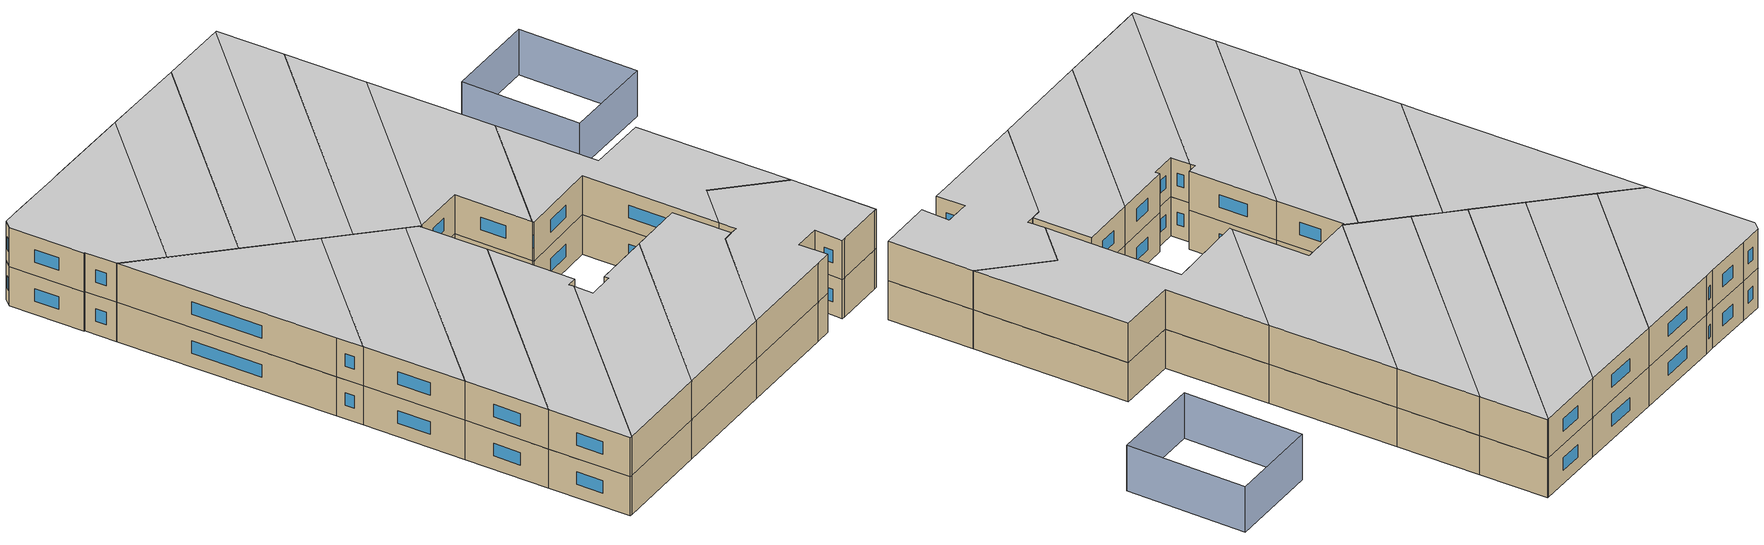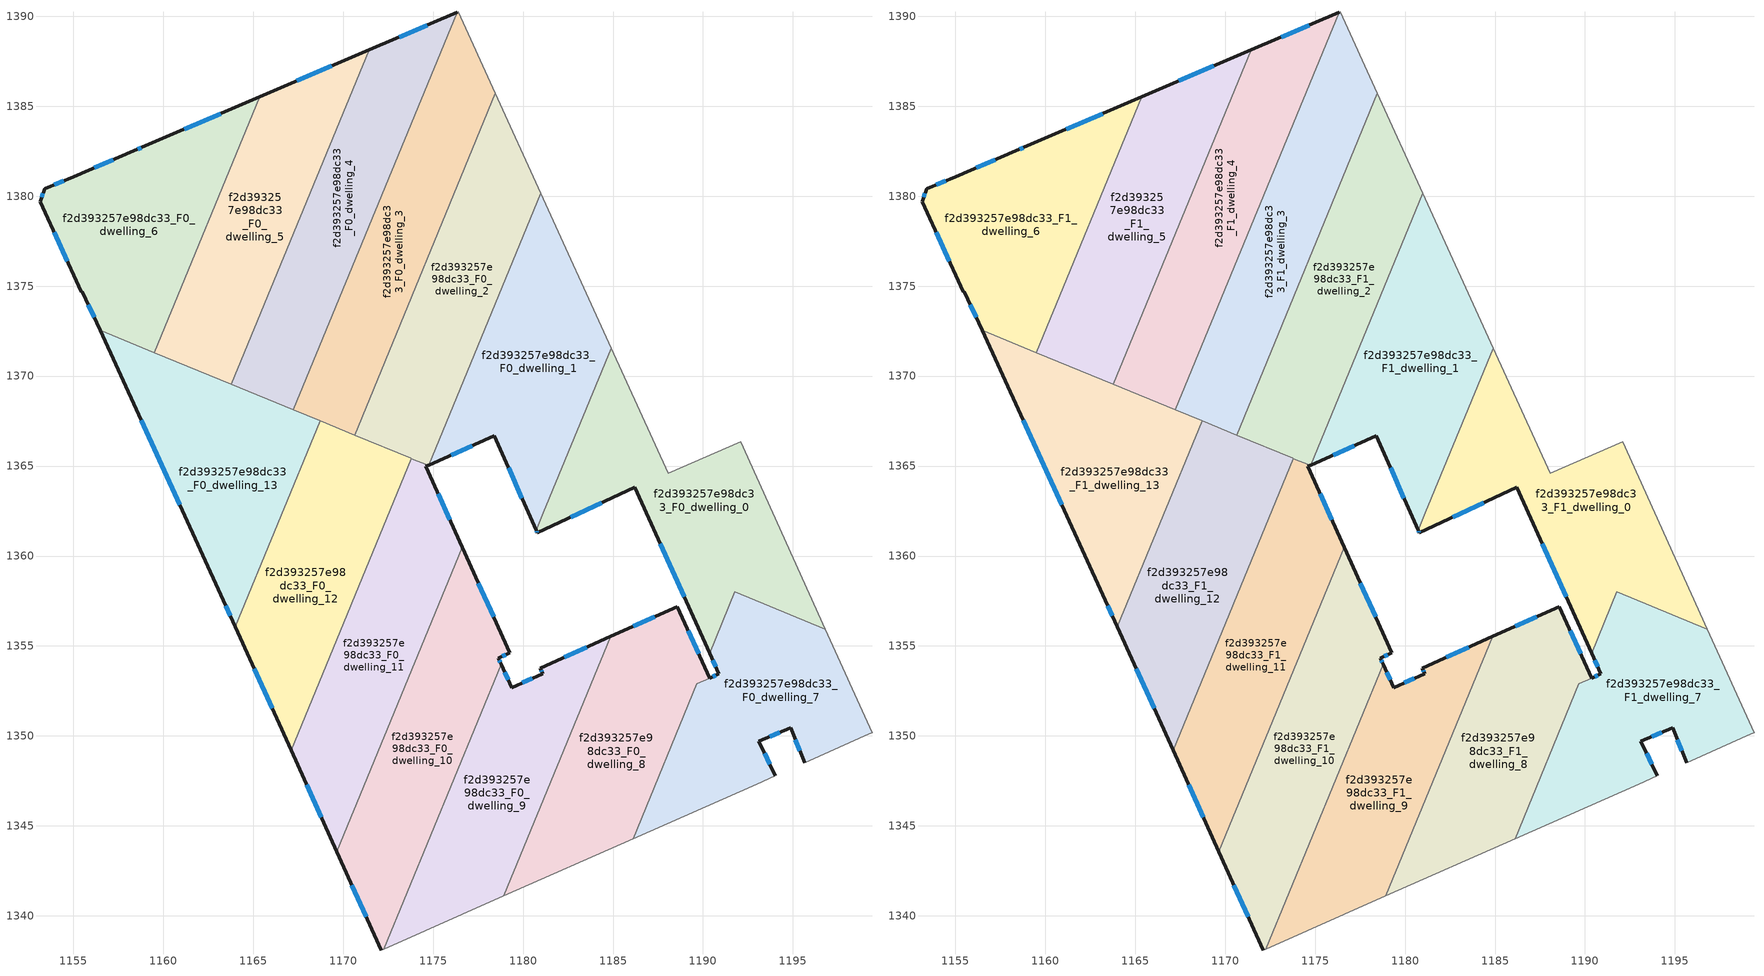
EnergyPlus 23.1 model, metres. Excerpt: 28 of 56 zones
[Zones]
f2d393257e98dc33_F0_dwelling_0
 floor ground (EU_floor_Construction): 1192.1,1366.36 1196.8,1355.93 1191.77,1358.01 1190.37,1354.61 1186.22,1363.82 1180.79,1361.28 1180.73,1361.43 1184.9,1371.56 1188.06,1364.61 z0
 wall outside (EU_wall_Construction): 1180.73,1361.43 1180.79,1361.28 1186.22,1363.82 1190.37,1354.61 z0:3
 wall adiabatic (EU_wall_Construction): 1196.8,1355.93 1192.1,1366.36 1188.06,1364.61 1184.9,1371.56 z0:3
 wall to f2d393257e98dc33_F0_dwelling_7 (EU_wall_Construction): 1190.37,1354.61 1191.77,1358.01 1196.8,1355.93 z0:3
 wall to f2d393257e98dc33_F0_dwelling_1 (EU_wall_Construction): 1184.9,1371.56 1181.13,1362.4 / 1181.12,1362.4 1180.73,1361.43 z0:3
 window (EU_Window_Construction): 1187.63,1360.68 1188.95,1357.74 / 1182.64,1362.14 1184.37,1362.95 / 1180.75,1361.38 1180.77,1361.33 z1.02:1.98
f2d393257e98dc33_F0_dwelling_1
 floor ground (EU_floor_Construction): 1180.99,1380.16 1184.9,1371.56 1180.73,1361.43 1178.41,1366.68 1174.76,1365.05 z0
 wall outside (EU_wall_Construction): 1174.76,1365.05 1178.41,1366.68 1180.73,1361.43 z0:3
 wall adiabatic (EU_wall_Construction): 1184.9,1371.56 1180.99,1380.16 z0:3
 wall to f2d393257e98dc33_F0_dwelling_2 (EU_wall_Construction): 1180.99,1380.16 1174.76,1365.05 z0:3
 window (EU_Window_Construction): 1176,1365.61 1177.17,1366.13 / 1179.2,1364.9 1179.94,1363.22 z1.02:1.98
f2d393257e98dc33_F0_dwelling_10
 floor ground (EU_floor_Construction): 1176.62,1360.5 1179.27,1354.62 1178.62,1354.32 1178.78,1353.99 1172.25,1338.15 1172.11,1338.09 1169.64,1343.57 z0
 wall outside (EU_wall_Construction): 1169.64,1343.57 1172.11,1338.09 / 1178.78,1353.99 1178.62,1354.32 1179.27,1354.62 1176.62,1360.5 z0:3
 wall adiabatic (EU_wall_Construction): 1172.11,1338.09 1172.25,1338.15 z0:3
 wall to f2d393257e98dc33_F0_dwelling_9 (EU_wall_Construction): 1172.25,1338.15 1178.78,1353.99 z0:3
 wall to f2d393257e98dc33_F0_dwelling_11 (EU_wall_Construction): 1176.62,1360.5 1169.64,1343.57 z0:3
 window (EU_Window_Construction): 1170.48,1341.71 1171.27,1339.95 / 1178.37,1356.62 1177.52,1358.5 / 1178.84,1354.42 1179.05,1354.52 / 1178.72,1354.1 1178.68,1354.21 z1.02:1.98
f2d393257e98dc33_F0_dwelling_11
 floor ground (EU_floor_Construction): 1174.72,1365.04 1174.6,1364.98 1176.62,1360.5 1169.64,1343.57 1167.1,1349.2 1173.79,1365.42 z0
 wall outside (EU_wall_Construction): 1176.62,1360.5 1174.6,1364.98 1174.72,1365.04 / 1167.1,1349.2 1169.64,1343.57 z0:3
 wall to f2d393257e98dc33_F0_dwelling_12 (EU_wall_Construction): 1173.79,1365.42 1167.1,1349.2 z0:3
 wall to f2d393257e98dc33_F0_dwelling_2 (EU_wall_Construction): 1174.72,1365.04 1173.79,1365.42 z0:3
 window (EU_Window_Construction): 1175.93,1362.02 1175.28,1363.45 / 1167.97,1347.29 1168.78,1345.49 z1.02:1.98
f2d393257e98dc33_F0_dwelling_12
 floor ground (EU_floor_Construction): 1173.79,1365.42 1167.1,1349.2 1164.01,1356.06 1168.73,1367.5 z0
 wall outside (EU_wall_Construction): 1164.01,1356.06 1167.1,1349.2 z0:3
 wall to f2d393257e98dc33_F0_dwelling_13 (EU_wall_Construction): 1168.73,1367.5 1164.01,1356.06 z0:3
 wall to f2d393257e98dc33_F0_dwelling_3 (EU_wall_Construction): 1170.64,1366.72 1168.73,1367.5 z0:3
 wall to f2d393257e98dc33_F0_dwelling_2 (EU_wall_Construction): 1173.79,1365.42 1170.64,1366.72 z0:3
 window (EU_Window_Construction): 1165.06,1353.72 1166.05,1351.53 z1.02:1.98
f2d393257e98dc33_F0_dwelling_13
 floor ground (EU_floor_Construction): 1168.73,1367.5 1164.01,1356.06 1163.2,1357.86 1156.49,1372.55 z0
 wall outside (EU_wall_Construction): 1156.49,1372.55 1163.2,1357.86 1164.01,1356.06 z0:3
 wall to f2d393257e98dc33_F0_dwelling_5 (EU_wall_Construction): 1163.78,1369.54 1159.5,1371.31 z0:3
 wall to f2d393257e98dc33_F0_dwelling_4 (EU_wall_Construction): 1167.23,1368.12 1163.78,1369.54 z0:3
 wall to f2d393257e98dc33_F0_dwelling_6 (EU_wall_Construction): 1159.5,1371.31 1156.49,1372.55 z0:3
 wall to f2d393257e98dc33_F0_dwelling_3 (EU_wall_Construction): 1168.73,1367.51 1167.23,1368.12 z0:3
 window (EU_Window_Construction): 1163.47,1357.25 1163.73,1356.67 / 1158.77,1367.55 1160.92,1362.86 z1.02:1.98
f2d393257e98dc33_F0_dwelling_2
 floor ground (EU_floor_Construction): 1178.47,1385.71 1180.99,1380.16 1174.76,1365.05 1174.72,1365.04 1170.64,1366.72 z0
 wall outside (EU_wall_Construction): 1174.72,1365.04 1174.76,1365.05 z0:3
 wall adiabatic (EU_wall_Construction): 1180.99,1380.16 1178.47,1385.71 z0:3
 wall to f2d393257e98dc33_F0_dwelling_3 (EU_wall_Construction): 1178.47,1385.71 1170.64,1366.72 z0:3
f2d393257e98dc33_F0_dwelling_3
 floor ground (EU_floor_Construction): 1176.4,1390.25 1178.47,1385.71 1170.64,1366.72 1167.23,1368.12 1176.34,1390.23 z0
 wall adiabatic (EU_wall_Construction): 1178.47,1385.71 1176.4,1390.25 1176.34,1390.23 z0:3
 wall to f2d393257e98dc33_F0_dwelling_4 (EU_wall_Construction): 1176.34,1390.23 1167.23,1368.12 z0:3
f2d393257e98dc33_F0_dwelling_4
 floor ground (EU_floor_Construction): 1176.34,1390.23 1167.23,1368.12 1163.78,1369.54 1171.44,1388.13 z0
 wall outside (EU_wall_Construction): 1176.34,1390.23 1171.44,1388.13 z0:3
 wall to f2d393257e98dc33_F0_dwelling_5 (EU_wall_Construction): 1171.44,1388.13 1163.78,1369.54 z0:3
 window (EU_Window_Construction): 1174.67,1389.51 1173.11,1388.84 z1.02:1.98
f2d393257e98dc33_F0_dwelling_5
 floor ground (EU_floor_Construction): 1171.44,1388.13 1163.78,1369.54 1159.51,1371.31 1165.36,1385.52 z0
 wall outside (EU_wall_Construction): 1171.44,1388.13 1165.36,1385.52 z0:3
 wall to f2d393257e98dc33_F0_dwelling_6 (EU_wall_Construction): 1165.36,1385.52 1159.51,1371.31 z0:3
 window (EU_Window_Construction): 1169.37,1387.24 1167.43,1386.41 z1.02:1.98
f2d393257e98dc33_F0_dwelling_6
 floor ground (EU_floor_Construction): 1165.36,1385.52 1159.51,1371.31 1156.49,1372.55 1155.51,1374.69 1155.45,1374.68 1153.15,1379.7 1153.4,1380.41 1155.02,1381.09 1158.37,1382.52 1159.01,1382.8 z0
 wall outside (EU_wall_Construction): 1165.36,1385.52 1159.01,1382.8 1158.37,1382.52 1155.02,1381.09 1153.4,1380.41 1153.15,1379.7 1155.45,1374.68 1155.51,1374.69 1156.49,1372.55 z0:3
 window (EU_Window_Construction): 1154.47,1380.86 1153.95,1380.64 / 1157.23,1382.03 1156.16,1381.58 / 1158.79,1382.7 1158.59,1382.61 / 1163.2,1384.59 1161.17,1383.73 / 1155.85,1373.96 1156.16,1373.28 / 1153.93,1377.99 1154.67,1376.39 / 1153.32,1380.17 1153.24,1379.94 z1.02:1.98
f2d393257e98dc33_F0_dwelling_7
 floor ground (EU_floor_Construction): 1196.8,1355.93 1199.39,1350.19 1199.23,1350.11 1195.91,1348.62 1195.64,1348.51 1194.87,1350.47 1193.11,1349.7 1194.03,1347.79 1192.98,1347.33 1186.11,1344.28 1189.66,1352.89 1190.89,1353.45 1190.37,1354.61 1191.77,1358.01 z0
 wall outside (EU_wall_Construction): 1190.37,1354.61 1190.89,1353.45 1190.38,1353.22 / 1194.03,1347.79 1193.11,1349.7 1194.87,1350.47 1195.64,1348.51 z0:3
 wall adiabatic (EU_wall_Construction): 1186.11,1344.28 1192.98,1347.33 1194.03,1347.79 / 1195.64,1348.51 1195.91,1348.62 1199.23,1350.11 1199.39,1350.19 1196.8,1355.93 z0:3
 wall to f2d393257e98dc33_F0_dwelling_8 (EU_wall_Construction): 1190.37,1353.21 1189.66,1352.89 1186.11,1344.28 z0:3
 window (EU_Window_Construction): 1190.71,1353.37 1190.55,1353.29 / 1190.54,1354.21 1190.71,1353.84 / 1195.13,1349.8 1195.38,1349.18 / 1193.71,1349.96 1194.27,1350.21 / 1193.72,1348.44 1193.42,1349.05 z1.02:1.98
f2d393257e98dc33_F0_dwelling_8
 floor ground (EU_floor_Construction): 1188.58,1357.19 1190.37,1353.21 1189.66,1352.89 1186.11,1344.28 1178.94,1341.11 1184.88,1355.53 z0
 wall outside (EU_wall_Construction): 1190.37,1353.21 1188.58,1357.19 1184.88,1355.53 z0:3
 wall adiabatic (EU_wall_Construction): 1178.94,1341.11 1186.11,1344.28 z0:3
 wall to f2d393257e98dc33_F0_dwelling_9 (EU_wall_Construction): 1184.88,1355.53 1178.94,1341.11 z0:3
 window (EU_Window_Construction): 1189.76,1354.57 1189.19,1355.84 / 1187.32,1356.63 1186.14,1356.09 z1.02:1.98
f2d393257e98dc33_F0_dwelling_9
 floor ground (EU_floor_Construction): 1184.88,1355.53 1178.94,1341.11 1172.25,1338.15 1178.78,1353.99 1179.36,1352.68 1181.09,1353.46 1180.96,1353.76 z0
 wall outside (EU_wall_Construction): 1184.88,1355.53 1180.96,1353.76 1181.09,1353.46 1179.36,1352.68 1178.78,1353.99 z0:3
 wall adiabatic (EU_wall_Construction): 1172.25,1338.15 1178.94,1341.11 z0:3
 window (EU_Window_Construction): 1181,1353.66 1181.05,1353.56 / 1183.55,1354.93 1182.29,1354.36 / 1179.16,1353.13 1178.98,1353.54 / 1180.51,1353.2 1179.95,1352.95 z1.02:1.98
f2d393257e98dc33_F1_dwelling_0
 floor to f2d393257e98dc33_F0_dwelling_0 (EU_floor_Construction): 1192.1,1366.36 1196.8,1355.93 1191.77,1358.01 1190.37,1354.61 1186.22,1363.82 1180.79,1361.28 1180.73,1361.43 1184.9,1371.56 1188.06,1364.61 z3
 wall outside (EU_wall_Construction): 1180.73,1361.43 1180.79,1361.28 1186.22,1363.82 1190.37,1354.61 z3:6
 wall adiabatic (EU_wall_Construction): 1196.8,1355.93 1192.1,1366.36 1188.06,1364.61 1184.9,1371.56 z3:6
 wall to f2d393257e98dc33_F1_dwelling_7 (EU_wall_Construction): 1190.37,1354.61 1191.77,1358.01 1196.8,1355.93 z3:6
 wall to f2d393257e98dc33_F1_dwelling_1 (EU_wall_Construction): 1184.9,1371.56 1181.13,1362.4 / 1181.12,1362.4 1180.73,1361.43 z3:6
 window (EU_Window_Construction): 1187.63,1360.68 1188.95,1357.74 / 1182.64,1362.14 1184.37,1362.95 / 1180.75,1361.38 1180.77,1361.33 z4.02:4.98
 ceiling to f2d393257e98dc33_F2_dwelling_0 (EU_floor_Construction): 1196.8,1355.93 1192.1,1366.36 1188.06,1364.61 1184.9,1371.56 1180.73,1361.43 1180.79,1361.28 1186.22,1363.82 1190.37,1354.61 1191.77,1358.01 z6
f2d393257e98dc33_F1_dwelling_1
 floor to f2d393257e98dc33_F0_dwelling_1 (EU_floor_Construction): 1180.99,1380.16 1184.9,1371.56 1180.73,1361.43 1178.41,1366.68 1174.76,1365.05 z3
 wall outside (EU_wall_Construction): 1174.76,1365.05 1178.41,1366.68 1180.73,1361.43 z3:6
 wall adiabatic (EU_wall_Construction): 1184.9,1371.56 1180.99,1380.16 z3:6
 wall to f2d393257e98dc33_F1_dwelling_2 (EU_wall_Construction): 1180.99,1380.16 1174.76,1365.05 z3:6
 window (EU_Window_Construction): 1176,1365.61 1177.17,1366.13 / 1179.2,1364.9 1179.94,1363.22 z4.02:4.98
 ceiling to f2d393257e98dc33_F2_dwelling_1 (EU_floor_Construction): 1180.73,1361.43 1184.9,1371.56 1180.99,1380.16 1174.76,1365.05 1178.41,1366.68 z6
f2d393257e98dc33_F1_dwelling_10
 floor to f2d393257e98dc33_F0_dwelling_10 (EU_floor_Construction): 1176.62,1360.5 1179.27,1354.62 1178.62,1354.32 1178.77,1353.99 1172.25,1338.15 1172.11,1338.09 1169.64,1343.57 z3
 wall outside (EU_wall_Construction): 1169.64,1343.57 1172.11,1338.09 / 1178.78,1353.99 1178.62,1354.32 1179.27,1354.62 1176.62,1360.5 z3:6
 wall adiabatic (EU_wall_Construction): 1172.11,1338.09 1172.25,1338.15 z3:6
 wall to f2d393257e98dc33_F1_dwelling_9 (EU_wall_Construction): 1172.25,1338.15 1178.78,1353.99 z3:6
 wall to f2d393257e98dc33_F1_dwelling_11 (EU_wall_Construction): 1176.62,1360.5 1169.64,1343.57 z3:6
 window (EU_Window_Construction): 1170.48,1341.71 1171.27,1339.95 / 1178.37,1356.62 1177.52,1358.5 / 1178.84,1354.42 1179.05,1354.52 / 1178.72,1354.1 1178.68,1354.21 z4.02:4.98
 ceiling to f2d393257e98dc33_F2_dwelling_10 (EU_floor_Construction): 1172.25,1338.15 1178.77,1353.99 1178.62,1354.32 1179.27,1354.62 1176.62,1360.5 1169.64,1343.57 1172.11,1338.09 z6
f2d393257e98dc33_F1_dwelling_11
 floor to f2d393257e98dc33_F0_dwelling_11 (EU_floor_Construction): 1174.72,1365.04 1174.6,1364.98 1176.62,1360.5 1169.64,1343.57 1167.1,1349.2 1173.79,1365.42 z3
 wall outside (EU_wall_Construction): 1176.62,1360.5 1174.6,1364.98 1174.72,1365.04 / 1167.1,1349.2 1169.64,1343.57 z3:6
 wall to f2d393257e98dc33_F1_dwelling_12 (EU_wall_Construction): 1173.79,1365.42 1167.1,1349.2 z3:6
 wall to f2d393257e98dc33_F1_dwelling_2 (EU_wall_Construction): 1174.72,1365.04 1173.79,1365.42 z3:6
 window (EU_Window_Construction): 1175.93,1362.02 1175.28,1363.45 / 1167.97,1347.29 1168.78,1345.49 z4.02:4.98
 ceiling to f2d393257e98dc33_F2_dwelling_11 (EU_floor_Construction): 1169.64,1343.57 1176.62,1360.5 1174.6,1364.98 1174.72,1365.04 1173.79,1365.42 1167.1,1349.2 z6
f2d393257e98dc33_F1_dwelling_12
 floor to f2d393257e98dc33_F0_dwelling_12 (EU_floor_Construction): 1173.79,1365.42 1167.1,1349.2 1164.01,1356.06 1168.73,1367.5 z3
 wall outside (EU_wall_Construction): 1164.01,1356.06 1167.1,1349.2 z3:6
 wall to f2d393257e98dc33_F1_dwelling_13 (EU_wall_Construction): 1168.73,1367.5 1164.01,1356.06 z3:6
 wall to f2d393257e98dc33_F1_dwelling_3 (EU_wall_Construction): 1170.64,1366.72 1168.73,1367.5 z3:6
 wall to f2d393257e98dc33_F1_dwelling_2 (EU_wall_Construction): 1173.79,1365.42 1170.64,1366.72 z3:6
 window (EU_Window_Construction): 1165.06,1353.72 1166.05,1351.53 z4.02:4.98
 ceiling to f2d393257e98dc33_F2_dwelling_12 (EU_floor_Construction): 1167.1,1349.2 1173.79,1365.42 1168.73,1367.5 1164.01,1356.06 z6
f2d393257e98dc33_F1_dwelling_13
 floor to f2d393257e98dc33_F0_dwelling_13 (EU_floor_Construction): 1168.73,1367.5 1164.01,1356.06 1163.2,1357.86 1156.49,1372.55 z3
 wall outside (EU_wall_Construction): 1156.49,1372.55 1163.2,1357.86 1164.01,1356.06 z3:6
 wall to f2d393257e98dc33_F1_dwelling_5 (EU_wall_Construction): 1163.78,1369.54 1159.5,1371.31 z3:6
 wall to f2d393257e98dc33_F1_dwelling_4 (EU_wall_Construction): 1167.23,1368.12 1163.78,1369.54 z3:6
 wall to f2d393257e98dc33_F1_dwelling_6 (EU_wall_Construction): 1159.5,1371.31 1156.49,1372.55 z3:6
 wall to f2d393257e98dc33_F1_dwelling_3 (EU_wall_Construction): 1168.73,1367.51 1167.23,1368.12 z3:6
 window (EU_Window_Construction): 1163.47,1357.25 1163.73,1356.67 / 1158.77,1367.55 1160.92,1362.86 z4.02:4.98
 ceiling to f2d393257e98dc33_F2_dwelling_13 (EU_floor_Construction): 1164.01,1356.06 1168.73,1367.5 1156.49,1372.55 1163.2,1357.86 z6
f2d393257e98dc33_F1_dwelling_2
 floor to f2d393257e98dc33_F0_dwelling_2 (EU_floor_Construction): 1178.47,1385.71 1180.99,1380.16 1174.76,1365.05 1174.72,1365.04 1170.64,1366.72 z3
 wall outside (EU_wall_Construction): 1174.72,1365.04 1174.76,1365.05 z3:6
 wall adiabatic (EU_wall_Construction): 1180.99,1380.16 1178.47,1385.71 z3:6
 wall to f2d393257e98dc33_F1_dwelling_3 (EU_wall_Construction): 1178.47,1385.71 1170.64,1366.72 z3:6
 ceiling to f2d393257e98dc33_F2_dwelling_2 (EU_floor_Construction): 1174.76,1365.05 1180.99,1380.16 1178.47,1385.71 1170.64,1366.72 1174.72,1365.04 z6
f2d393257e98dc33_F1_dwelling_3
 floor to f2d393257e98dc33_F0_dwelling_3 (EU_floor_Construction): 1176.4,1390.25 1178.47,1385.71 1170.64,1366.72 1167.23,1368.12 1176.34,1390.23 z3
 wall adiabatic (EU_wall_Construction): 1178.47,1385.71 1176.4,1390.25 1176.34,1390.23 z3:6
 wall to f2d393257e98dc33_F1_dwelling_4 (EU_wall_Construction): 1176.34,1390.23 1167.23,1368.12 z3:6
 ceiling to f2d393257e98dc33_F2_dwelling_3 (EU_floor_Construction): 1170.64,1366.72 1178.47,1385.71 1176.4,1390.25 1176.34,1390.23 1167.23,1368.12 z6
f2d393257e98dc33_F1_dwelling_4
 floor to f2d393257e98dc33_F0_dwelling_4 (EU_floor_Construction): 1176.34,1390.23 1167.23,1368.12 1163.78,1369.54 1171.44,1388.13 z3
 wall outside (EU_wall_Construction): 1176.34,1390.23 1171.44,1388.13 z3:6
 wall to f2d393257e98dc33_F1_dwelling_5 (EU_wall_Construction): 1171.44,1388.13 1163.78,1369.54 z3:6
 window (EU_Window_Construction): 1174.67,1389.51 1173.11,1388.84 z4.02:4.98
 ceiling to f2d393257e98dc33_F2_dwelling_4 (EU_floor_Construction): 1167.23,1368.12 1176.34,1390.23 1171.44,1388.13 1163.78,1369.54 z6
f2d393257e98dc33_F1_dwelling_5
 floor to f2d393257e98dc33_F0_dwelling_5 (EU_floor_Construction): 1171.44,1388.13 1163.78,1369.54 1159.5,1371.31 1165.36,1385.52 z3
 wall outside (EU_wall_Construction): 1171.44,1388.13 1165.36,1385.52 z3:6
 wall to f2d393257e98dc33_F1_dwelling_6 (EU_wall_Construction): 1165.36,1385.52 1159.51,1371.31 z3:6
 window (EU_Window_Construction): 1169.37,1387.24 1167.43,1386.41 z4.02:4.98
 ceiling to f2d393257e98dc33_F2_dwelling_5 (EU_floor_Construction): 1163.78,1369.54 1171.44,1388.13 1165.36,1385.52 1159.5,1371.31 z6
f2d393257e98dc33_F1_dwelling_6
 floor to f2d393257e98dc33_F0_dwelling_6 (EU_floor_Construction): 1165.36,1385.52 1159.5,1371.31 1156.49,1372.55 1155.51,1374.69 1155.45,1374.68 1153.15,1379.7 1153.4,1380.41 1155.02,1381.09 1158.37,1382.52 1159.01,1382.8 z3
 wall outside (EU_wall_Construction): 1165.36,1385.52 1159.01,1382.8 1158.37,1382.52 1155.02,1381.09 1153.4,1380.41 1153.15,1379.7 1155.45,1374.68 1155.51,1374.69 1156.49,1372.55 z3:6
 window (EU_Window_Construction): 1154.47,1380.86 1153.95,1380.64 / 1157.23,1382.03 1156.16,1381.58 / 1158.79,1382.7 1158.59,1382.61 / 1163.2,1384.59 1161.17,1383.73 / 1155.85,1373.96 1156.16,1373.28 / 1153.93,1377.99 1154.67,1376.39 / 1153.32,1380.17 1153.24,1379.94 z4.02:4.98
 ceiling to f2d393257e98dc33_F2_dwelling_6 (EU_floor_Construction): 1159.5,1371.31 1165.36,1385.52 1159.01,1382.8 1158.37,1382.52 1155.02,1381.09 1153.4,1380.41 1153.15,1379.7 1155.45,1374.68 1155.51,1374.69 1156.49,1372.55 z6
f2d393257e98dc33_F1_dwelling_7
 floor to f2d393257e98dc33_F0_dwelling_7 (EU_floor_Construction): 1196.8,1355.93 1199.39,1350.19 1199.23,1350.11 1195.91,1348.62 1195.64,1348.51 1194.87,1350.47 1193.11,1349.7 1194.03,1347.79 1192.98,1347.33 1186.11,1344.28 1189.66,1352.89 1190.89,1353.45 1190.37,1354.61 1191.77,1358.01 z3
 wall outside (EU_wall_Construction): 1190.37,1354.61 1190.89,1353.45 1190.38,1353.22 / 1194.03,1347.79 1193.11,1349.7 1194.87,1350.47 1195.64,1348.51 z3:6
 wall adiabatic (EU_wall_Construction): 1186.11,1344.28 1192.98,1347.33 1194.03,1347.79 / 1195.64,1348.51 1195.91,1348.62 1199.23,1350.11 1199.39,1350.19 1196.8,1355.93 z3:6
 wall to f2d393257e98dc33_F1_dwelling_8 (EU_wall_Construction): 1190.37,1353.21 1189.66,1352.89 1186.11,1344.28 z3:6
 window (EU_Window_Construction): 1190.71,1353.37 1190.55,1353.29 / 1190.54,1354.21 1190.71,1353.84 / 1195.13,1349.8 1195.38,1349.18 / 1193.71,1349.96 1194.27,1350.21 / 1193.72,1348.44 1193.42,1349.05 z4.02:4.98
 ceiling to f2d393257e98dc33_F2_dwelling_7 (EU_floor_Construction): 1195.91,1348.62 1199.23,1350.11 1199.39,1350.19 1196.8,1355.93 1191.77,1358.01 1190.37,1354.61 1190.89,1353.45 1189.66,1352.89 1186.11,1344.28 1192.98,1347.33 1194.03,1347.79 1193.11,1349.7 1194.87,1350.47 1195.64,1348.51 z6
f2d393257e98dc33_F1_dwelling_8
 floor to f2d393257e98dc33_F0_dwelling_8 (EU_floor_Construction): 1188.58,1357.19 1190.37,1353.21 1189.66,1352.89 1186.11,1344.28 1178.94,1341.11 1184.88,1355.53 z3
 wall outside (EU_wall_Construction): 1190.37,1353.21 1188.58,1357.19 1184.88,1355.53 z3:6
 wall adiabatic (EU_wall_Construction): 1178.94,1341.11 1186.11,1344.28 z3:6
 wall to f2d393257e98dc33_F1_dwelling_9 (EU_wall_Construction): 1184.88,1355.53 1178.94,1341.11 z3:6
 window (EU_Window_Construction): 1189.76,1354.57 1189.19,1355.84 / 1187.32,1356.63 1186.14,1356.09 z4.02:4.98
 ceiling to f2d393257e98dc33_F2_dwelling_8 (EU_floor_Construction): 1186.11,1344.28 1189.66,1352.89 1190.37,1353.21 1188.58,1357.19 1184.88,1355.53 1178.94,1341.11 z6
f2d393257e98dc33_F1_dwelling_9
 floor to f2d393257e98dc33_F0_dwelling_9 (EU_floor_Construction): 1184.88,1355.53 1178.94,1341.11 1172.25,1338.15 1178.77,1353.99 1179.36,1352.68 1181.09,1353.46 1180.96,1353.76 z3
 wall outside (EU_wall_Construction): 1184.88,1355.53 1180.96,1353.76 1181.09,1353.46 1179.36,1352.68 1178.78,1353.99 z3:6
 wall adiabatic (EU_wall_Construction): 1172.25,1338.15 1178.94,1341.11 z3:6
 window (EU_Window_Construction): 1181,1353.66 1181.05,1353.56 / 1183.55,1354.93 1182.29,1354.36 / 1179.16,1353.13 1178.98,1353.54 / 1180.51,1353.2 1179.95,1352.95 z4.02:4.98
 ceiling to f2d393257e98dc33_F2_dwelling_9 (EU_floor_Construction): 1178.94,1341.11 1184.88,1355.53 1180.96,1353.76 1181.09,1353.46 1179.36,1352.68 1178.77,1353.99 1172.25,1338.15 z6
shading: 1191.52,1371.72 1188.01,1379.77 / 1188.01,1379.77 1194.32,1382.52 / 1194.32,1382.52 1197.83,1374.46 / 1197.83,1374.46 1191.52,1371.72 z0:3.5
[Building]
EU S2 Campaign: North Axis=0; Terrain=City; Solar Distribution=FullExterior
[Site:Location]
Vienna: Latitude=48; Longitude=16.5; Time Zone=1; Elevation=183
[SizingPeriod:WeatherFileDays]
AnnualSizingPeriod: Begin Month=1; Begin Day of Month=1; End Month=12; End Day of Month=31; Day of Week for Start Day=Monday; Use Weather File Daylight Saving Period=No; Use Weather File Rain and Snow Indicators=No
[MATERIAL]
EU_InternalMass_Material: Roughness=MediumRough; Thickness=0.1; Conductivity=1; Density=1800; Specific Heat=900; Thermal Absorptance=0.9; Solar Absorptance=0.7; Visible Absorptance=0.7
[MATERIAL:NOMASS] Roughness=MediumRough; Thermal Absorptance=0.9; Solar Absorptance=0.7; Visible Absorptance=0.7
Name | Thermal Resistance
EU_wall_NoMass | 0.942466
EU_floor_NoMass | 0.66527
[WINDOWMATERIAL:SIMPLEGLAZINGSYSTEM]
EU_Window_SimpleGlazing: UFactor=2.03367; Solar Heat Gain Coefficient=0.65; Visible Transmittance=0.65
[CONSTRUCTION]
EU_wall_Construction: EU_wall_NoMass
EU_floor_Construction: EU_floor_NoMass
EU_Window_Construction: EU_Window_SimpleGlazing
EU_InternalMass_Construction: EU_InternalMass_Material
[ZONE] Type=1; Multiplier=1; Ceiling Height=autocalculate; Floor Area=autocalculate; Part of Total Floor Area=Yes
Name | Volume
f2d393257e98dc33_F0_dwelling_0; f2d393257e98dc33_F1_dwelling_0 | 269.971
f2d393257e98dc33_F0_dwelling_1; f2d393257e98dc33_F1_dwelling_1 | 247.915
f2d393257e98dc33_F0_dwelling_10 | 245.79
f2d393257e98dc33_F1_dwelling_10 | 245.791
f2d393257e98dc33_F0_dwelling_11; f2d393257e98dc33_F1_dwelling_11 | 245.665
f2d393257e98dc33_F0_dwelling_12; f2d393257e98dc33_F1_dwelling_12 | 245.628
f2d393257e98dc33_F0_dwelling_13 | 245.668
f2d393257e98dc33_F1_dwelling_13 | 245.669
f2d393257e98dc33_F0_dwelling_2; f2d393257e98dc33_F1_dwelling_2 | 246.208
f2d393257e98dc33_F0_dwelling_3; f2d393257e98dc33_F1_dwelling_3 | 246.157
f2d393257e98dc33_F0_dwelling_4; f2d393257e98dc33_F1_dwelling_4 | 246.27
f2d393257e98dc33_F0_dwelling_5; f2d393257e98dc33_F1_dwelling_5 | 246.191
f2d393257e98dc33_F0_dwelling_6 | 246.205
f2d393257e98dc33_F1_dwelling_6 | 246.204
f2d393257e98dc33_F0_dwelling_7 | 244.799
f2d393257e98dc33_F1_dwelling_7 | 244.805
f2d393257e98dc33_F0_dwelling_8 | 234.333
f2d393257e98dc33_F1_dwelling_8 | 234.334
f2d393257e98dc33_F0_dwelling_9 | 236.167
f2d393257e98dc33_F1_dwelling_9 | 236.166
[INTERNALMASS] Construction=EU_InternalMass_Construction
Name | Zone or ZoneList | Surface Area
f2d393257e98dc33_F0_dwelling_0_EU_InternalMass | f2d393257e98dc33_F0_dwelling_0 | 89.9931
f2d393257e98dc33_F0_dwelling_1_EU_InternalMass | f2d393257e98dc33_F0_dwelling_1 | 82.6372
f2d393257e98dc33_F0_dwelling_2_EU_InternalMass | f2d393257e98dc33_F0_dwelling_2 | 82.0692
f2d393257e98dc33_F0_dwelling_3_EU_InternalMass | f2d393257e98dc33_F0_dwelling_3 | 82.0526
f2d393257e98dc33_F0_dwelling_4_EU_InternalMass | f2d393257e98dc33_F0_dwelling_4 | 82.0898
f2d393257e98dc33_F0_dwelling_5_EU_InternalMass | f2d393257e98dc33_F0_dwelling_5 | 82.0637
f2d393257e98dc33_F0_dwelling_6_EU_InternalMass | f2d393257e98dc33_F0_dwelling_6 | 82.0685
f2d393257e98dc33_F0_dwelling_7_EU_InternalMass | f2d393257e98dc33_F0_dwelling_7 | 81.6017
f2d393257e98dc33_F0_dwelling_8_EU_InternalMass | f2d393257e98dc33_F0_dwelling_8 | 78.1075
f2d393257e98dc33_F0_dwelling_9_EU_InternalMass | f2d393257e98dc33_F0_dwelling_9 | 78.7282
f2d393257e98dc33_F0_dwelling_10_EU_InternalMass | f2d393257e98dc33_F0_dwelling_10 | 81.9305
f2d393257e98dc33_F0_dwelling_11_EU_InternalMass | f2d393257e98dc33_F0_dwelling_11 | 81.8883
f2d393257e98dc33_F0_dwelling_12_EU_InternalMass | f2d393257e98dc33_F0_dwelling_12 | 81.8759
f2d393257e98dc33_F0_dwelling_13_EU_InternalMass | f2d393257e98dc33_F0_dwelling_13 | 81.8897
f2d393257e98dc33_F1_dwelling_0_EU_InternalMass | f2d393257e98dc33_F1_dwelling_0 | 89.9931
f2d393257e98dc33_F1_dwelling_1_EU_InternalMass | f2d393257e98dc33_F1_dwelling_1 | 82.6372
f2d393257e98dc33_F1_dwelling_2_EU_InternalMass | f2d393257e98dc33_F1_dwelling_2 | 82.0692
f2d393257e98dc33_F1_dwelling_3_EU_InternalMass | f2d393257e98dc33_F1_dwelling_3 | 82.0526
f2d393257e98dc33_F1_dwelling_4_EU_InternalMass | f2d393257e98dc33_F1_dwelling_4 | 82.0898
f2d393257e98dc33_F1_dwelling_5_EU_InternalMass | f2d393257e98dc33_F1_dwelling_5 | 82.0637
f2d393257e98dc33_F1_dwelling_6_EU_InternalMass | f2d393257e98dc33_F1_dwelling_6 | 82.0685
f2d393257e98dc33_F1_dwelling_7_EU_InternalMass | f2d393257e98dc33_F1_dwelling_7 | 81.6017
f2d393257e98dc33_F1_dwelling_8_EU_InternalMass | f2d393257e98dc33_F1_dwelling_8 | 78.1075
f2d393257e98dc33_F1_dwelling_9_EU_InternalMass | f2d393257e98dc33_F1_dwelling_9 | 78.7282
f2d393257e98dc33_F1_dwelling_10_EU_InternalMass | f2d393257e98dc33_F1_dwelling_10 | 81.9305
f2d393257e98dc33_F1_dwelling_11_EU_InternalMass | f2d393257e98dc33_F1_dwelling_11 | 81.8883
f2d393257e98dc33_F1_dwelling_12_EU_InternalMass | f2d393257e98dc33_F1_dwelling_12 | 81.8759
f2d393257e98dc33_F1_dwelling_13_EU_InternalMass | f2d393257e98dc33_F1_dwelling_13 | 81.8897
[OTHEREQUIPMENT] Fuel Type=Electricity; Design Level Calculation Method=Watts/Area; Power per Zone Floor Area=1; Fraction Latent=0; Fraction Radiant=0; Fraction Lost=0; Carbon Dioxide Generation Rate=0; EndUse Subcategory=EU_Step8_InternalGains
Name | Zone or ZoneList or Space or SpaceList | Schedule
EU_Step8_InternalGain_f2d393257e98dc33_F0_dwelling_0_f000 | f2d393257e98dc33_F0_dwelling_0 | EU_Step8_GainSchedule_f2d393257e98dc33_F0_dwelling_0_f000
EU_Step8_InternalGain_f2d393257e98dc33_F0_dwelling_1_f000 | f2d393257e98dc33_F0_dwelling_1 | EU_Step8_GainSchedule_f2d393257e98dc33_F0_dwelling_1_f000
EU_Step8_InternalGain_f2d393257e98dc33_F0_dwelling_2_f000 | f2d393257e98dc33_F0_dwelling_2 | EU_Step8_GainSchedule_f2d393257e98dc33_F0_dwelling_2_f000
EU_Step8_InternalGain_f2d393257e98dc33_F0_dwelling_3_f000 | f2d393257e98dc33_F0_dwelling_3 | EU_Step8_GainSchedule_f2d393257e98dc33_F0_dwelling_3_f000
EU_Step8_InternalGain_f2d393257e98dc33_F0_dwelling_4_f000 | f2d393257e98dc33_F0_dwelling_4 | EU_Step8_GainSchedule_f2d393257e98dc33_F0_dwelling_4_f000
EU_Step8_InternalGain_f2d393257e98dc33_F0_dwelling_5_f000 | f2d393257e98dc33_F0_dwelling_5 | EU_Step8_GainSchedule_f2d393257e98dc33_F0_dwelling_5_f000
EU_Step8_InternalGain_f2d393257e98dc33_F0_dwelling_6_f000 | f2d393257e98dc33_F0_dwelling_6 | EU_Step8_GainSchedule_f2d393257e98dc33_F0_dwelling_6_f000
EU_Step8_InternalGain_f2d393257e98dc33_F0_dwelling_7_f000 | f2d393257e98dc33_F0_dwelling_7 | EU_Step8_GainSchedule_f2d393257e98dc33_F0_dwelling_7_f000
EU_Step8_InternalGain_f2d393257e98dc33_F0_dwelling_8_f000 | f2d393257e98dc33_F0_dwelling_8 | EU_Step8_GainSchedule_f2d393257e98dc33_F0_dwelling_8_f000
EU_Step8_InternalGain_f2d393257e98dc33_F0_dwelling_9_f000 | f2d393257e98dc33_F0_dwelling_9 | EU_Step8_GainSchedule_f2d393257e98dc33_F0_dwelling_9_f000
EU_Step8_InternalGain_f2d393257e98dc33_F0_dwelling_10_f000 | f2d393257e98dc33_F0_dwelling_10 | EU_Step8_GainSchedule_f2d393257e98dc33_F0_dwelling_10_f000
EU_Step8_InternalGain_f2d393257e98dc33_F0_dwelling_11_f000 | f2d393257e98dc33_F0_dwelling_11 | EU_Step8_GainSchedule_f2d393257e98dc33_F0_dwelling_11_f000
EU_Step8_InternalGain_f2d393257e98dc33_F0_dwelling_12_f000 | f2d393257e98dc33_F0_dwelling_12 | EU_Step8_GainSchedule_f2d393257e98dc33_F0_dwelling_12_f000
EU_Step8_InternalGain_f2d393257e98dc33_F0_dwelling_13_f000 | f2d393257e98dc33_F0_dwelling_13 | EU_Step8_GainSchedule_f2d393257e98dc33_F0_dwelling_13_f000
EU_Step8_InternalGain_f2d393257e98dc33_F1_dwelling_0_f000 | f2d393257e98dc33_F1_dwelling_0 | EU_Step8_GainSchedule_f2d393257e98dc33_F1_dwelling_0_f000
EU_Step8_InternalGain_f2d393257e98dc33_F1_dwelling_1_f000 | f2d393257e98dc33_F1_dwelling_1 | EU_Step8_GainSchedule_f2d393257e98dc33_F1_dwelling_1_f000
EU_Step8_InternalGain_f2d393257e98dc33_F1_dwelling_2_f000 | f2d393257e98dc33_F1_dwelling_2 | EU_Step8_GainSchedule_f2d393257e98dc33_F1_dwelling_2_f000
EU_Step8_InternalGain_f2d393257e98dc33_F1_dwelling_3_f000 | f2d393257e98dc33_F1_dwelling_3 | EU_Step8_GainSchedule_f2d393257e98dc33_F1_dwelling_3_f000
EU_Step8_InternalGain_f2d393257e98dc33_F1_dwelling_4_f000 | f2d393257e98dc33_F1_dwelling_4 | EU_Step8_GainSchedule_f2d393257e98dc33_F1_dwelling_4_f000
EU_Step8_InternalGain_f2d393257e98dc33_F1_dwelling_5_f000 | f2d393257e98dc33_F1_dwelling_5 | EU_Step8_GainSchedule_f2d393257e98dc33_F1_dwelling_5_f000
EU_Step8_InternalGain_f2d393257e98dc33_F1_dwelling_6_f000 | f2d393257e98dc33_F1_dwelling_6 | EU_Step8_GainSchedule_f2d393257e98dc33_F1_dwelling_6_f000
EU_Step8_InternalGain_f2d393257e98dc33_F1_dwelling_7_f000 | f2d393257e98dc33_F1_dwelling_7 | EU_Step8_GainSchedule_f2d393257e98dc33_F1_dwelling_7_f000
EU_Step8_InternalGain_f2d393257e98dc33_F1_dwelling_8_f000 | f2d393257e98dc33_F1_dwelling_8 | EU_Step8_GainSchedule_f2d393257e98dc33_F1_dwelling_8_f000
EU_Step8_InternalGain_f2d393257e98dc33_F1_dwelling_9_f000 | f2d393257e98dc33_F1_dwelling_9 | EU_Step8_GainSchedule_f2d393257e98dc33_F1_dwelling_9_f000
EU_Step8_InternalGain_f2d393257e98dc33_F1_dwelling_10_f000 | f2d393257e98dc33_F1_dwelling_10 | EU_Step8_GainSchedule_f2d393257e98dc33_F1_dwelling_10_f000
EU_Step8_InternalGain_f2d393257e98dc33_F1_dwelling_11_f000 | f2d393257e98dc33_F1_dwelling_11 | EU_Step8_GainSchedule_f2d393257e98dc33_F1_dwelling_11_f000
EU_Step8_InternalGain_f2d393257e98dc33_F1_dwelling_12_f000 | f2d393257e98dc33_F1_dwelling_12 | EU_Step8_GainSchedule_f2d393257e98dc33_F1_dwelling_12_f000
EU_Step8_InternalGain_f2d393257e98dc33_F1_dwelling_13_f000 | f2d393257e98dc33_F1_dwelling_13 | EU_Step8_GainSchedule_f2d393257e98dc33_F1_dwelling_13_f000
[ZONEVENTILATION:DESIGNFLOWRATE] Schedule=EU_AlwaysOn; Design Flow Rate Calculation Method=AirChanges/Hour; Air Changes per Hour=0.530523; Ventilation Type=Natural; Fan Pressure Rise=0; Fan Total Efficiency=1; Constant Term Coefficient=1; Temperature Term Coefficient=0; Velocity Term Coefficient=0; Velocity Squared Term Coefficient=0; Minimum Indoor Temperature=-100; Maximum Indoor Temperature=100; Delta Temperature=-100; Minimum Outdoor Temperature=-100; Maximum Outdoor Temperature=100; Maximum Wind Speed=40
Name | Zone or ZoneList or Space or SpaceList
EU_ConstantAir_f2d393257e98dc33_F0_dwelling_0 | f2d393257e98dc33_F0_dwelling_0
EU_ConstantAir_f2d393257e98dc33_F0_dwelling_1 | f2d393257e98dc33_F0_dwelling_1
EU_ConstantAir_f2d393257e98dc33_F0_dwelling_2 | f2d393257e98dc33_F0_dwelling_2
EU_ConstantAir_f2d393257e98dc33_F0_dwelling_3 | f2d393257e98dc33_F0_dwelling_3
EU_ConstantAir_f2d393257e98dc33_F0_dwelling_4 | f2d393257e98dc33_F0_dwelling_4
EU_ConstantAir_f2d393257e98dc33_F0_dwelling_5 | f2d393257e98dc33_F0_dwelling_5
EU_ConstantAir_f2d393257e98dc33_F0_dwelling_6 | f2d393257e98dc33_F0_dwelling_6
EU_ConstantAir_f2d393257e98dc33_F0_dwelling_7 | f2d393257e98dc33_F0_dwelling_7
EU_ConstantAir_f2d393257e98dc33_F0_dwelling_8 | f2d393257e98dc33_F0_dwelling_8
EU_ConstantAir_f2d393257e98dc33_F0_dwelling_9 | f2d393257e98dc33_F0_dwelling_9
EU_ConstantAir_f2d393257e98dc33_F0_dwelling_10 | f2d393257e98dc33_F0_dwelling_10
EU_ConstantAir_f2d393257e98dc33_F0_dwelling_11 | f2d393257e98dc33_F0_dwelling_11
EU_ConstantAir_f2d393257e98dc33_F0_dwelling_12 | f2d393257e98dc33_F0_dwelling_12
EU_ConstantAir_f2d393257e98dc33_F0_dwelling_13 | f2d393257e98dc33_F0_dwelling_13
EU_ConstantAir_f2d393257e98dc33_F1_dwelling_0 | f2d393257e98dc33_F1_dwelling_0
EU_ConstantAir_f2d393257e98dc33_F1_dwelling_1 | f2d393257e98dc33_F1_dwelling_1
EU_ConstantAir_f2d393257e98dc33_F1_dwelling_2 | f2d393257e98dc33_F1_dwelling_2
EU_ConstantAir_f2d393257e98dc33_F1_dwelling_3 | f2d393257e98dc33_F1_dwelling_3
EU_ConstantAir_f2d393257e98dc33_F1_dwelling_4 | f2d393257e98dc33_F1_dwelling_4
EU_ConstantAir_f2d393257e98dc33_F1_dwelling_5 | f2d393257e98dc33_F1_dwelling_5
EU_ConstantAir_f2d393257e98dc33_F1_dwelling_6 | f2d393257e98dc33_F1_dwelling_6
EU_ConstantAir_f2d393257e98dc33_F1_dwelling_7 | f2d393257e98dc33_F1_dwelling_7
EU_ConstantAir_f2d393257e98dc33_F1_dwelling_8 | f2d393257e98dc33_F1_dwelling_8
EU_ConstantAir_f2d393257e98dc33_F1_dwelling_9 | f2d393257e98dc33_F1_dwelling_9
EU_ConstantAir_f2d393257e98dc33_F1_dwelling_10 | f2d393257e98dc33_F1_dwelling_10
EU_ConstantAir_f2d393257e98dc33_F1_dwelling_11 | f2d393257e98dc33_F1_dwelling_11
EU_ConstantAir_f2d393257e98dc33_F1_dwelling_12 | f2d393257e98dc33_F1_dwelling_12
EU_ConstantAir_f2d393257e98dc33_F1_dwelling_13 | f2d393257e98dc33_F1_dwelling_13
[HVACTEMPLATE:THERMOSTAT] Constant Heating Setpoint=20; Constant Cooling Setpoint=50
EU_HeatOnly_f2d393257e98dc33_F0_dwelling_0; EU_HeatOnly_f2d393257e98dc33_F0_dwelling_1; EU_HeatOnly_f2d393257e98dc33_F0_dwelling_2; EU_HeatOnly_f2d393257e98dc33_F0_dwelling_3; EU_HeatOnly_f2d393257e98dc33_F0_dwelling_4; EU_HeatOnly_f2d393257e98dc33_F0_dwelling_5; EU_HeatOnly_f2d393257e98dc33_F0_dwelling_6; EU_HeatOnly_f2d393257e98dc33_F0_dwelling_7; EU_HeatOnly_f2d393257e98dc33_F0_dwelling_8; EU_HeatOnly_f2d393257e98dc33_F0_dwelling_9; EU_HeatOnly_f2d393257e98dc33_F0_dwelling_10; EU_HeatOnly_f2d393257e98dc33_F0_dwelling_11; EU_HeatOnly_f2d393257e98dc33_F0_dwelling_12; EU_HeatOnly_f2d393257e98dc33_F0_dwelling_13; EU_HeatOnly_f2d393257e98dc33_F1_dwelling_0; EU_HeatOnly_f2d393257e98dc33_F1_dwelling_1; EU_HeatOnly_f2d393257e98dc33_F1_dwelling_2; EU_HeatOnly_f2d393257e98dc33_F1_dwelling_3; EU_HeatOnly_f2d393257e98dc33_F1_dwelling_4; EU_HeatOnly_f2d393257e98dc33_F1_dwelling_5; EU_HeatOnly_f2d393257e98dc33_F1_dwelling_6; EU_HeatOnly_f2d393257e98dc33_F1_dwelling_7; EU_HeatOnly_f2d393257e98dc33_F1_dwelling_8; EU_HeatOnly_f2d393257e98dc33_F1_dwelling_9; EU_HeatOnly_f2d393257e98dc33_F1_dwelling_10; EU_HeatOnly_f2d393257e98dc33_F1_dwelling_11; EU_HeatOnly_f2d393257e98dc33_F1_dwelling_12; EU_HeatOnly_f2d393257e98dc33_F1_dwelling_13; EU_HeatOnly_f2d393257e98dc33_F2_dwelling_0; EU_HeatOnly_f2d393257e98dc33_F2_dwelling_1; EU_HeatOnly_f2d393257e98dc33_F2_dwelling_2; EU_HeatOnly_f2d393257e98dc33_F2_dwelling_3; EU_HeatOnly_f2d393257e98dc33_F2_dwelling_4; EU_HeatOnly_f2d393257e98dc33_F2_dwelling_5; EU_HeatOnly_f2d393257e98dc33_F2_dwelling_6; EU_HeatOnly_f2d393257e98dc33_F2_dwelling_7
[HVACTEMPLATE:ZONE:IDEALLOADSAIRSYSTEM] System Availability Schedule=EU_AlwaysOn; Maximum Heating Supply Air Temperature=50; Minimum Cooling Supply Air Temperature=13; Maximum Heating Supply Air Humidity Ratio=0.0156; Minimum Cooling Supply Air Humidity Ratio=0.0077; Heating Limit=NoLimit; Cooling Limit=NoLimit; Heating Availability Schedule=EU_AlwaysOn; Cooling Availability Schedule=EU_CoolingOff; Dehumidification Control Type=ConstantSensibleHeatRatio; Cooling Sensible Heat Ratio=0.7; Dehumidification Setpoint=60; Humidification Control Type=None; Humidification Setpoint=30; Outdoor Air Method=None; Outdoor Air Flow Rate per Person=0.00944; Outdoor Air Flow Rate per Zone Floor Area=0; Outdoor Air Flow Rate per Zone=0; Demand Controlled Ventilation Type=None; Outdoor Air Economizer Type=NoEconomizer; Heat Recovery Type=None; Sensible Heat Recovery Effectiveness=0.7; Latent Heat Recovery Effectiveness=0.65
Name | Template Thermostat
f2d393257e98dc33_F0_dwelling_0 | EU_HeatOnly_f2d393257e98dc33_F0_dwelling_0
f2d393257e98dc33_F0_dwelling_1 | EU_HeatOnly_f2d393257e98dc33_F0_dwelling_1
f2d393257e98dc33_F0_dwelling_2 | EU_HeatOnly_f2d393257e98dc33_F0_dwelling_2
f2d393257e98dc33_F0_dwelling_3 | EU_HeatOnly_f2d393257e98dc33_F0_dwelling_3
f2d393257e98dc33_F0_dwelling_4 | EU_HeatOnly_f2d393257e98dc33_F0_dwelling_4
f2d393257e98dc33_F0_dwelling_5 | EU_HeatOnly_f2d393257e98dc33_F0_dwelling_5
f2d393257e98dc33_F0_dwelling_6 | EU_HeatOnly_f2d393257e98dc33_F0_dwelling_6
f2d393257e98dc33_F0_dwelling_7 | EU_HeatOnly_f2d393257e98dc33_F0_dwelling_7
f2d393257e98dc33_F0_dwelling_8 | EU_HeatOnly_f2d393257e98dc33_F0_dwelling_8
f2d393257e98dc33_F0_dwelling_9 | EU_HeatOnly_f2d393257e98dc33_F0_dwelling_9
f2d393257e98dc33_F0_dwelling_10 | EU_HeatOnly_f2d393257e98dc33_F0_dwelling_10
f2d393257e98dc33_F0_dwelling_11 | EU_HeatOnly_f2d393257e98dc33_F0_dwelling_11
f2d393257e98dc33_F0_dwelling_12 | EU_HeatOnly_f2d393257e98dc33_F0_dwelling_12
f2d393257e98dc33_F0_dwelling_13 | EU_HeatOnly_f2d393257e98dc33_F0_dwelling_13
f2d393257e98dc33_F1_dwelling_0 | EU_HeatOnly_f2d393257e98dc33_F1_dwelling_0
f2d393257e98dc33_F1_dwelling_1 | EU_HeatOnly_f2d393257e98dc33_F1_dwelling_1
f2d393257e98dc33_F1_dwelling_2 | EU_HeatOnly_f2d393257e98dc33_F1_dwelling_2
f2d393257e98dc33_F1_dwelling_3 | EU_HeatOnly_f2d393257e98dc33_F1_dwelling_3
f2d393257e98dc33_F1_dwelling_4 | EU_HeatOnly_f2d393257e98dc33_F1_dwelling_4
f2d393257e98dc33_F1_dwelling_5 | EU_HeatOnly_f2d393257e98dc33_F1_dwelling_5
f2d393257e98dc33_F1_dwelling_6 | EU_HeatOnly_f2d393257e98dc33_F1_dwelling_6
f2d393257e98dc33_F1_dwelling_7 | EU_HeatOnly_f2d393257e98dc33_F1_dwelling_7
f2d393257e98dc33_F1_dwelling_8 | EU_HeatOnly_f2d393257e98dc33_F1_dwelling_8
f2d393257e98dc33_F1_dwelling_9 | EU_HeatOnly_f2d393257e98dc33_F1_dwelling_9
f2d393257e98dc33_F1_dwelling_10 | EU_HeatOnly_f2d393257e98dc33_F1_dwelling_10
f2d393257e98dc33_F1_dwelling_11 | EU_HeatOnly_f2d393257e98dc33_F1_dwelling_11
f2d393257e98dc33_F1_dwelling_12 | EU_HeatOnly_f2d393257e98dc33_F1_dwelling_12
f2d393257e98dc33_F1_dwelling_13 | EU_HeatOnly_f2d393257e98dc33_F1_dwelling_13
[SIZING:ZONE] Zone Cooling Design Supply Air Temperature Input Method=SupplyAirTemperature; Zone Cooling Design Supply Air Temperature=13; Zone Heating Design Supply Air Temperature Input Method=SupplyAirTemperature; Zone Heating Design Supply Air Temperature=50; Zone Cooling Design Supply Air Humidity Ratio=0.008; Zone Heating Design Supply Air Humidity Ratio=0.008; Cooling Design Air Flow Method=DesignDay; Cooling Design Air Flow Rate=0; Cooling Minimum Air Flow per Zone Floor Area=0.000762; Cooling Minimum Air Flow=0; Cooling Minimum Air Flow Fraction=0.2; Heating Design Air Flow Method=DesignDay; Heating Design Air Flow Rate=0; Heating Maximum Air Flow per Zone Floor Area=0.002032; Heating Maximum Air Flow=0.141576; Heating Maximum Air Flow Fraction=0.3; Account for Dedicated Outdoor Air System=No; Dedicated Outdoor Air System Control Strategy=NeutralSupplyAir; Dedicated Outdoor Air Low Setpoint Temperature for Design=autosize; Dedicated Outdoor Air High Setpoint Temperature for Design=autosize; Zone Load Sizing Method=Sensible Load Only No Latent Load; Zone Latent Cooling Design Supply Air Humidity Ratio Input Method=HumidityRatioDifference; Zone Cooling Design Supply Air Humidity Ratio Difference=0.005; Zone Latent Heating Design Supply Air Humidity Ratio Input Method=HumidityRatioDifference; Zone Humidification Design Supply Air Humidity Ratio Difference=0.005
f2d393257e98dc33_F0_dwelling_0; f2d393257e98dc33_F0_dwelling_1; f2d393257e98dc33_F0_dwelling_2; f2d393257e98dc33_F0_dwelling_3; f2d393257e98dc33_F0_dwelling_4; f2d393257e98dc33_F0_dwelling_5; f2d393257e98dc33_F0_dwelling_6; f2d393257e98dc33_F0_dwelling_7; f2d393257e98dc33_F0_dwelling_8; f2d393257e98dc33_F0_dwelling_9; f2d393257e98dc33_F0_dwelling_10; f2d393257e98dc33_F0_dwelling_11; f2d393257e98dc33_F0_dwelling_12; f2d393257e98dc33_F0_dwelling_13; f2d393257e98dc33_F1_dwelling_0; f2d393257e98dc33_F1_dwelling_1; f2d393257e98dc33_F1_dwelling_2; f2d393257e98dc33_F1_dwelling_3; f2d393257e98dc33_F1_dwelling_4; f2d393257e98dc33_F1_dwelling_5; f2d393257e98dc33_F1_dwelling_6; f2d393257e98dc33_F1_dwelling_7; f2d393257e98dc33_F1_dwelling_8; f2d393257e98dc33_F1_dwelling_9; f2d393257e98dc33_F1_dwelling_10; f2d393257e98dc33_F1_dwelling_11; f2d393257e98dc33_F1_dwelling_12; f2d393257e98dc33_F1_dwelling_13
[SCHEDULE:CONSTANT]
Name | Hourly Value
EU_AlwaysOn | 1
EU_CoolingOff | 0
[SCHEDULE:FILE] Column Number=1; Rows to Skip at Top=0; Number of Hours of Data=8760; Column Separator=Comma; Interpolate to Timestep=No; Minutes per Item=60; Adjust Schedule for Daylight Savings=Yes
Name | File
EU_Step8_GainSchedule_f2d393257e98dc33_F0_dwelling_0_f000 | ../../schedules/f2d393257e98dc33/f2d393257e98dc33_F0_dwelling_0_f000_gain.csv
EU_Step8_GainSchedule_f2d393257e98dc33_F0_dwelling_1_f000 | ../../schedules/f2d393257e98dc33/f2d393257e98dc33_F0_dwelling_1_f000_gain.csv
EU_Step8_GainSchedule_f2d393257e98dc33_F0_dwelling_2_f000 | ../../schedules/f2d393257e98dc33/f2d393257e98dc33_F0_dwelling_2_f000_gain.csv
EU_Step8_GainSchedule_f2d393257e98dc33_F0_dwelling_3_f000 | ../../schedules/f2d393257e98dc33/f2d393257e98dc33_F0_dwelling_3_f000_gain.csv
EU_Step8_GainSchedule_f2d393257e98dc33_F0_dwelling_4_f000 | ../../schedules/f2d393257e98dc33/f2d393257e98dc33_F0_dwelling_4_f000_gain.csv
EU_Step8_GainSchedule_f2d393257e98dc33_F0_dwelling_5_f000 | ../../schedules/f2d393257e98dc33/f2d393257e98dc33_F0_dwelling_5_f000_gain.csv
EU_Step8_GainSchedule_f2d393257e98dc33_F0_dwelling_6_f000 | ../../schedules/f2d393257e98dc33/f2d393257e98dc33_F0_dwelling_6_f000_gain.csv
EU_Step8_GainSchedule_f2d393257e98dc33_F0_dwelling_7_f000 | ../../schedules/f2d393257e98dc33/f2d393257e98dc33_F0_dwelling_7_f000_gain.csv
EU_Step8_GainSchedule_f2d393257e98dc33_F0_dwelling_8_f000 | ../../schedules/f2d393257e98dc33/f2d393257e98dc33_F0_dwelling_8_f000_gain.csv
EU_Step8_GainSchedule_f2d393257e98dc33_F0_dwelling_9_f000 | ../../schedules/f2d393257e98dc33/f2d393257e98dc33_F0_dwelling_9_f000_gain.csv
EU_Step8_GainSchedule_f2d393257e98dc33_F0_dwelling_10_f000 | ../../schedules/f2d393257e98dc33/f2d393257e98dc33_F0_dwelling_10_f000_gain.csv
EU_Step8_GainSchedule_f2d393257e98dc33_F0_dwelling_11_f000 | ../../schedules/f2d393257e98dc33/f2d393257e98dc33_F0_dwelling_11_f000_gain.csv
EU_Step8_GainSchedule_f2d393257e98dc33_F0_dwelling_12_f000 | ../../schedules/f2d393257e98dc33/f2d393257e98dc33_F0_dwelling_12_f000_gain.csv
EU_Step8_GainSchedule_f2d393257e98dc33_F0_dwelling_13_f000 | ../../schedules/f2d393257e98dc33/f2d393257e98dc33_F0_dwelling_13_f000_gain.csv
EU_Step8_GainSchedule_f2d393257e98dc33_F1_dwelling_0_f000 | ../../schedules/f2d393257e98dc33/f2d393257e98dc33_F1_dwelling_0_f000_gain.csv
EU_Step8_GainSchedule_f2d393257e98dc33_F1_dwelling_1_f000 | ../../schedules/f2d393257e98dc33/f2d393257e98dc33_F1_dwelling_1_f000_gain.csv
EU_Step8_GainSchedule_f2d393257e98dc33_F1_dwelling_2_f000 | ../../schedules/f2d393257e98dc33/f2d393257e98dc33_F1_dwelling_2_f000_gain.csv
EU_Step8_GainSchedule_f2d393257e98dc33_F1_dwelling_3_f000 | ../../schedules/f2d393257e98dc33/f2d393257e98dc33_F1_dwelling_3_f000_gain.csv
EU_Step8_GainSchedule_f2d393257e98dc33_F1_dwelling_4_f000 | ../../schedules/f2d393257e98dc33/f2d393257e98dc33_F1_dwelling_4_f000_gain.csv
EU_Step8_GainSchedule_f2d393257e98dc33_F1_dwelling_5_f000 | ../../schedules/f2d393257e98dc33/f2d393257e98dc33_F1_dwelling_5_f000_gain.csv
EU_Step8_GainSchedule_f2d393257e98dc33_F1_dwelling_6_f000 | ../../schedules/f2d393257e98dc33/f2d393257e98dc33_F1_dwelling_6_f000_gain.csv
EU_Step8_GainSchedule_f2d393257e98dc33_F1_dwelling_7_f000 | ../../schedules/f2d393257e98dc33/f2d393257e98dc33_F1_dwelling_7_f000_gain.csv
EU_Step8_GainSchedule_f2d393257e98dc33_F1_dwelling_8_f000 | ../../schedules/f2d393257e98dc33/f2d393257e98dc33_F1_dwelling_8_f000_gain.csv
EU_Step8_GainSchedule_f2d393257e98dc33_F1_dwelling_9_f000 | ../../schedules/f2d393257e98dc33/f2d393257e98dc33_F1_dwelling_9_f000_gain.csv
EU_Step8_GainSchedule_f2d393257e98dc33_F1_dwelling_10_f000 | ../../schedules/f2d393257e98dc33/f2d393257e98dc33_F1_dwelling_10_f000_gain.csv
EU_Step8_GainSchedule_f2d393257e98dc33_F1_dwelling_11_f000 | ../../schedules/f2d393257e98dc33/f2d393257e98dc33_F1_dwelling_11_f000_gain.csv
EU_Step8_GainSchedule_f2d393257e98dc33_F1_dwelling_12_f000 | ../../schedules/f2d393257e98dc33/f2d393257e98dc33_F1_dwelling_12_f000_gain.csv
EU_Step8_GainSchedule_f2d393257e98dc33_F1_dwelling_13_f000 | ../../schedules/f2d393257e98dc33/f2d393257e98dc33_F1_dwelling_13_f000_gain.csv
